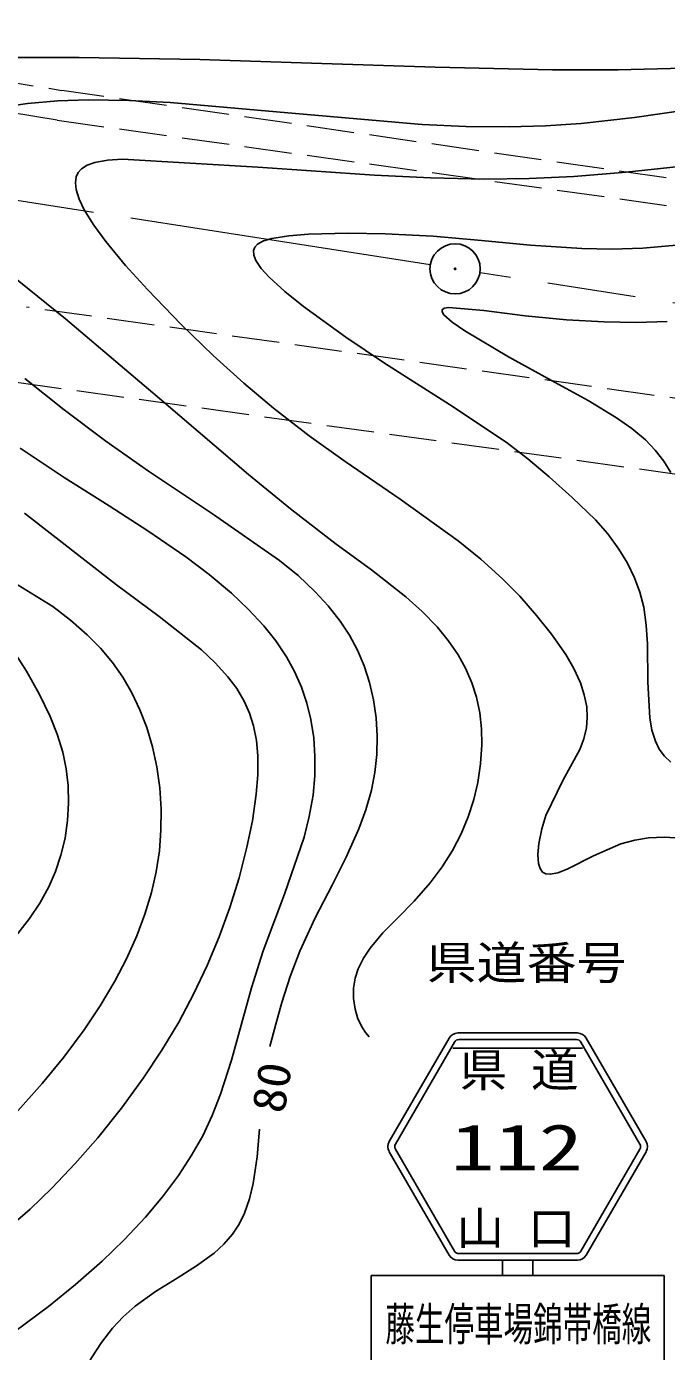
# Model space of a CAD drawing. Units: millimetres, scale not verified. Extents: x 40000 to 680000, y 20000 to 380000.
# Drawn here: x 454214 to 479565, y 238902 to 291382 of the extents above; entities that cross this region are included whole.
import ezdxf
from ezdxf.enums import TextEntityAlignment as Align

# ---------------------------------------------------------------- set-up
doc = ezdxf.new("R2010")
doc.units = ezdxf.units.MM
doc.header["$LTSCALE"] = 1000
doc.linetypes.add('CHAIN', pattern=[18.5, 12, -1.5, 3.5, -1.5])
doc.linetypes.add('USER1', pattern=[2.5, 1.875, -0.625])
for name, color, linetype, lineweight in [('M-BGD', 7, 'Continuous', 25), ('M-BMK', 2, 'CHAIN', 13), ('M-STR', 1, 'USER1', 13)]:
    doc.layers.add(name, color=color, linetype=linetype, lineweight=lineweight)
doc.styles.add('ＭＳ ゴシック', font='')
doc.styles.get('ＭＳ ゴシック').set_extended_font_data('MS Gothic')

# ---------------------------------------------------------------- blocks, each defined once
blk = doc.blocks.new('BUHIN60')
at = {"color": 7, "linetype": 'Continuous', "lineweight": 25}
for radius in [995, 30]:
    blk.add_circle((0, 0), radius, dxfattribs=at)

msp = doc.modelspace()

# ---------------------------------------------------------------- linework, layer by layer
at = {"layer": 'M-BGD'}
for p, q in [((471303, 251517), (476038, 251517)), ((468586, 247217), (470957, 251317)), ((468828, 247117), (471164, 251157)), ((476240, 250917), (471101, 250917)), ((471338, 251257), (476003, 251257)), ((476176, 251157), (478512, 247117)), ((476384, 251317), (478755, 247217)), ((468586, 246816), (470957, 242716)), ((468828, 246916), (471164, 242877)), ((478512, 246917), (476176, 242877)), ((478755, 246816), (476384, 242716)), ((471303, 242517), (476038, 242517)), ((476003, 242777), (471338, 242777)), ((473070, 241917), (473070, 242517)), ((474270, 242517), (474270, 241917)), ((467870, 234717), (467870, 241917)), ((467870, 241917), (479470, 241917)), ((479470, 241917), (479470, 234717))]:
    msp.add_line(p, q, dxfattribs=at)
for points in [[(480238, 289734), (477652, 289672), (475047, 289671), (470405, 289770), (465509, 289935), (461084, 290071), (456301, 290155), (452536, 290157)], [(480394, 288084), (478298, 287783), (476186, 287540), (474770, 287441), (473337, 287402), (471618, 287423), (469886, 287504), (464868, 287940), (459910, 288376), (458273, 288455), (456651, 288473), (455462, 288432), (454252, 288329), (453183, 288179)], [(480066, 285839), (477961, 285608), (475900, 285442), (474121, 285361), (472363, 285340), (470215, 285386), (468000, 285493), (463372, 285815), (458020, 286121), (457425, 286081), (456919, 285990), (456623, 285887), (456394, 285747), (456261, 285601), (456182, 285425), (456152, 285190), (456183, 284925), (456304, 284543), (456504, 284123), (456879, 283513), (457352, 282865), (458140, 281915), (459008, 280965), (460343, 279579), (461604, 278351), (462822, 277253), (464003, 276266), (465416, 275175), (466831, 274159), (469016, 272662), (471319, 271010), (472212, 270285), (473071, 269511), (473758, 268816), (474420, 268058), (475012, 267315), (475573, 266513), (475893, 265958), (476155, 265385), (476310, 264911), (476404, 264438), (476428, 264014), (476391, 263602), (476290, 263172), (476128, 262751), (475463, 261518), (474787, 260129), (474622, 259602), (474506, 259023), (474470, 258593), (474496, 258225), (474556, 258028), (474657, 257888), (474787, 257820), (474957, 257804), (475264, 257865), (475635, 258009), (476668, 258531), (477761, 259012), (478312, 259159), (478852, 259241), (479482, 259269), (480101, 259236)], [(480105, 282730), (478621, 282607), (477400, 282565), (476208, 282583), (474177, 282718), (472088, 282918), (470321, 283071), (468417, 283173), (466954, 283193), (465384, 283151), (464612, 283094), (463926, 282986), (463602, 282889), (463359, 282757), (463254, 282645), (463204, 282507), (463216, 282327), (463298, 282118), (463509, 281802), (463826, 281449), (464447, 280885), (465189, 280296), (466866, 279083), (468393, 278049), (470974, 276407), (473213, 274916), (474067, 274264), (474914, 273541), (475835, 272733), (476753, 271845), (477239, 271285), (477681, 270682), (478015, 270130), (478298, 269546), (478507, 268978), (478662, 268380), (478766, 267670), (478813, 266923), (478829, 265409), (478902, 263995), (478988, 263513), (479126, 263069), (479280, 262756), (479481, 262484), (479737, 262247)], [(453573, 281571), (455765, 279801), (459659, 276506), (463013, 273632), (464677, 272273), (466483, 270878), (467875, 269866), (469244, 268796), (469889, 268215), (470481, 267601), (470920, 267065), (471313, 266491), (471607, 265961), (471853, 265391), (472036, 264812), (472166, 264202), (472237, 263568), (472249, 262932), (472202, 262181), (472095, 261443), (471934, 260759), (471713, 260080), (471428, 259407), (471085, 258751), (470673, 258095), (470201, 257459), (469575, 256740), (468908, 256067), (468332, 255478), (467821, 254871), (467561, 254479), (467354, 254057), (467234, 253683), (467171, 253287), (467170, 252881), (467232, 252460), (467345, 252082), (467517, 251721), (467640, 251535), (467783, 251361)], [(479589, 279702), (478368, 279660), (477094, 279678), (475603, 279767), (473971, 279927), (472329, 280132), (470939, 280250), (470762, 280224), (470673, 280163), (470674, 280075), (470751, 279957), (471071, 279675), (471578, 279327), (473313, 278303), (475153, 277287), (476468, 276567), (477588, 275888), (478194, 275459), (478732, 275006), (479121, 274606), (479463, 274167), (479736, 273720)], [(454149, 277440), (455700, 276201), (457356, 274959), (459052, 273763), (461581, 272079), (464235, 270236), (464969, 269633), (465651, 268994), (466168, 268434), (466640, 267835), (467009, 267273), (467326, 266680), (467590, 266063), (467805, 265405), (467965, 264714), (468066, 264006), (468109, 263279), (468092, 262543), (468016, 261835), (467880, 261135), (467660, 260359), (467383, 259602), (466881, 258479), (466317, 257367), (465651, 256079), (465037, 254761), (464655, 253754), (464330, 252727), (464087, 251862), (463855, 250982)], [(453753, 239690), (455085, 240681), (456160, 241550), (457208, 242476), (458088, 243327), (458927, 244223), (459604, 245029), (460230, 245868), (460739, 246645), (461194, 247450), (461575, 248253), (461904, 249089), (462338, 250439), (462722, 251828), (463128, 253307), (463594, 254776), (464431, 257020), (465207, 259267), (465413, 260088), (465564, 260936), (465632, 261700), (465640, 262473), (465591, 263202), (465480, 263932), (465323, 264585), (465108, 265216), (464836, 265831), (464509, 266420), (464086, 267048), (463610, 267646), (462996, 268310), (462334, 268937), (461452, 269678), (460532, 270374), (459021, 271411), (457489, 272390), (455708, 273513), (453967, 274683)], [(454138, 272101), (457781, 269271), (459470, 268016), (461145, 266695), (461694, 266178), (462193, 265625), (462542, 265157), (462840, 264655), (463049, 264187), (463205, 263689), (463320, 263103), (463377, 262495), (463378, 261748), (463318, 260974), (463161, 259919), (462944, 258871), (462634, 257659), (462272, 256484), (461852, 255323), (461376, 254185), (460836, 253053), (460245, 251951), (459576, 250835), (458849, 249740), (457972, 248544), (457034, 247366), (456148, 246343), (455223, 245367), (454362, 244540), (453459, 243757)], [(452154, 270310), (455255, 268407), (455957, 267874), (456622, 267293), (457141, 266765), (457622, 266189), (458031, 265609), (458391, 264992), (458710, 264322), (458980, 263613), (459205, 262848), (459375, 262054), (459490, 261226), (459546, 260381), (459542, 259549), (459479, 258735), (459352, 257904), (459165, 257077), (458908, 256217), (458588, 255364), (458180, 254454), (457715, 253564), (457132, 252588), (456493, 251637), (455692, 250562), (454833, 249512), (453768, 248310)], [(453592, 255095), (454338, 256051), (454746, 256665), (455102, 257309), (455367, 257915), (455581, 258558), (455740, 259231), (455843, 259927), (455884, 260618), (455865, 261316), (455787, 261982), (455649, 262640), (455433, 263349), (455155, 264053), (454721, 264950), (454215, 265853), (453797, 266510)], [(463449, 247708), (463347, 246610), (463190, 245550), (463045, 244946), (462847, 244379), (462636, 243945), (462375, 243546), (462034, 243156), (461643, 242801), (460946, 242289), (460183, 241805), (459329, 241272), (458519, 240697), (458045, 240280), (457618, 239824), (457180, 239261), (456784, 238652), (456315, 237795), (455890, 236890), (455640, 236314), (455391, 235724)]]:
    msp.add_lwpolyline(points, dxfattribs=at)
for centre, radius, start, end in [((471303, 251117), 400, 90, 149.9634), ((476038, 251117), 400, 30.0367, 90), ((471337, 251057), 200, 90, 149.9634), ((476003, 251057), 200, 30.0367, 90), ((468932, 247017), 400, 149.9634, 210.0369), ((478408, 247017), 400, 329.9633, 30.0367), ((469002, 247017), 200, 149.9634, 210.0369), ((478339, 247017), 200, 329.9633, 30.0367), ((471303, 242917), 400, 210.0369, 270), ((471337, 242977), 200, 210.0369, 270), ((476003, 242977), 200, 270, 329.9633), ((476038, 242917), 400, 270, 329.9633)]:
    msp.add_arc(centre, radius, start, end, dxfattribs=at)
at = {"layer": 'M-BMK'}
for p, q in [((470204, 281937), (383224, 295486)), ((509947, 275746), (472180, 281629))]:
    msp.add_line(p, q, dxfattribs=at)
at = {"layer": 'M-STR'}
for p, q in [((486973, 284307), (455620, 288852)), ((455427, 287668), (486841, 283281)), ((486502, 275727), (454215, 280267)), ((453731, 277306), (484987, 272957))]:
    msp.add_line(p, q, dxfattribs=at)
for points in [[(375666, 301600), (380613, 300881), (385547, 300146), (390489, 299395), (395418, 298632), (400356, 297854), (405282, 297067), (410217, 296273), (415142, 295474), (420076, 294670), (425000, 293865), (429934, 293057), (434858, 292250), (439792, 291442), (444716, 290636), (449650, 289828), (452630, 289341), (455620, 288851)], [(455428, 287667), (450503, 288472), (445569, 289280), (440645, 290086), (435710, 290894), (430787, 291701), (425855, 292510), (420931, 293316), (415998, 294120), (411074, 294919), (406139, 295715), (401212, 296503), (396275, 297284), (391346, 298050), (386404, 298804), (381471, 299541), (376524, 300265), (371585, 300965)]]:
    msp.add_lwpolyline(points, dxfattribs=at)

# ---------------------------------------------------------------- block references
at = {"layer": 'M-BGD', "rotation": 57.43674}
msp.add_blockref('BUHIN60', (471192, 281783), dxfattribs=at)

# ---------------------------------------------------------------- texts
at = {"layer": 'M-BGD', "style": 'ＭＳ ゴシック'}
for s, height, width, p in [('県道番号', 1320, 1.1, (470063, 253246)), ('県 道', 1320, 1.05, (471363, 248995)), ('112', 1833, 1.4, (471013, 245524)), ('山 口', 1320, 1.05, (471238, 242728)), ('藤生停車場錦帯橋線', 1320, 0.65, (468430, 238932))]:
    msp.add_text(s, height=height, dxfattribs=dict(at, width=width)).set_placement(p, align=Align.BOTTOM_LEFT)
at = {"layer": 'M-BGD', "style": 'ＭＳ ゴシック', "width": 1.1}
msp.add_text('80', height=1320, rotation=81, dxfattribs=at).set_placement((464815, 248223), align=Align.BOTTOM_LEFT)

doc.saveas('drawing.dxf')
